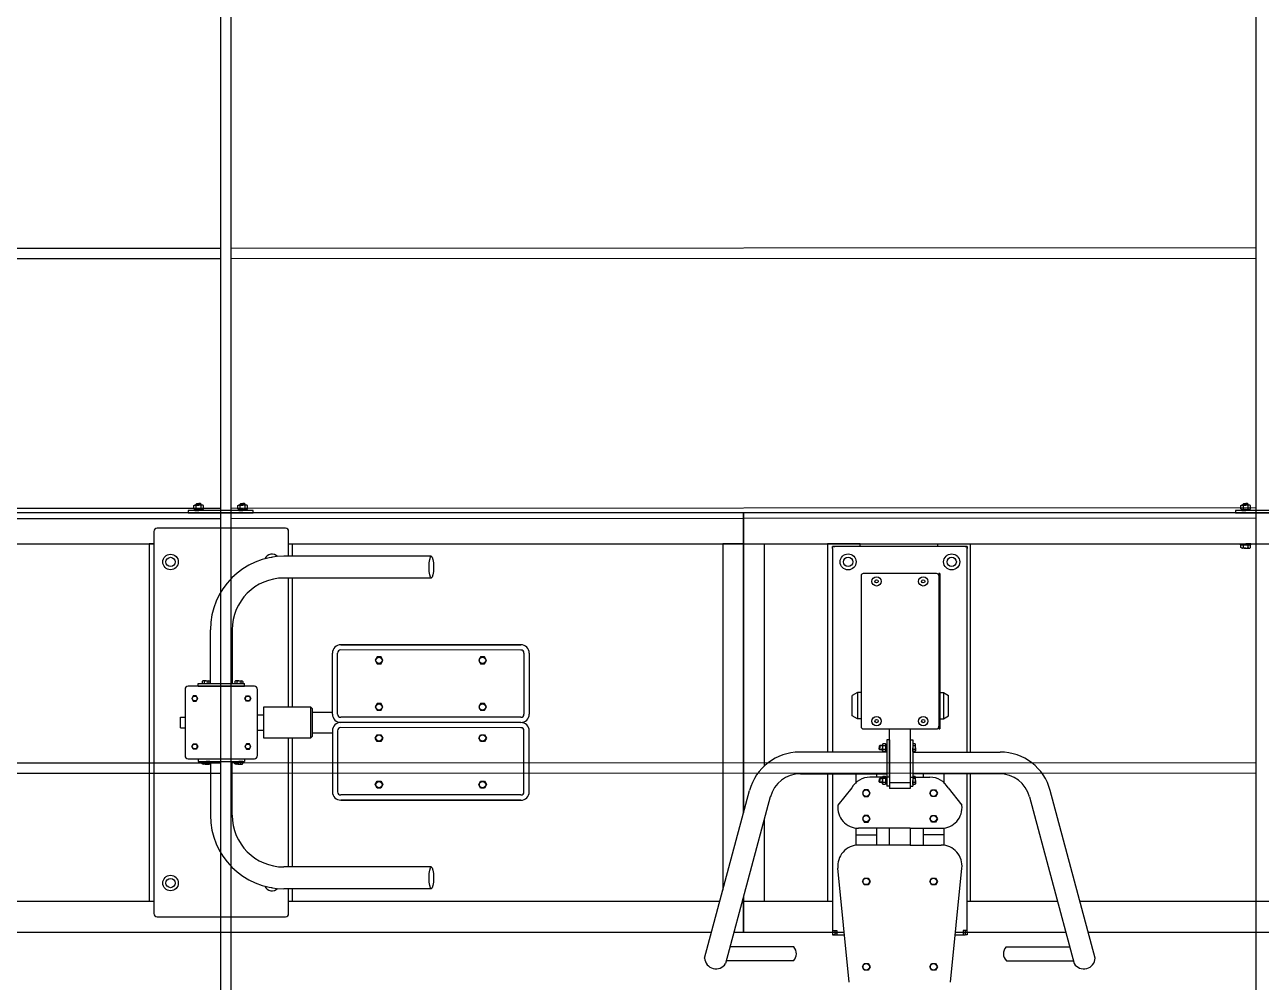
# Model space of a CAD drawing. Header units: millimetres. Extents: x -4421 to 3887, y -3652 to 2555.
# Drawn here: x -1039 to 1350, y -1409 to 440 of the extents above; entities that cross this region are included whole.
import ezdxf

# ---------------------------------------------------------------- set-up
doc = ezdxf.new("R2010")
doc.units = ezdxf.units.MM
doc.layers.add('DIKOM_ОБЪЕКТ', color=7, linetype='Continuous')

msp = doc.modelspace()

# ---------------------------------------------------------------- linework, layer by layer
at = {"layer": 'DIKOM_ОБЪЕКТ'}
for p, q in [((-660.5, -1964.6), (-660.5, 1960.8)), ((-640.5, -1964.6), (-640.5, 1960.8)), ((1339.5, -1964.6), (1339.5, 1960.8)), ((-2630.5, 7.4), (-660.5, 8.4)), ((-640.5, 8.4), (1339.5, 9.3)), ((-2630.5, -12.6), (-660.5, -11.6)), ((-640.5, -11.6), (1339.5, -10.7)), ((-2630.3, -494.6), (-660.5, -493.6)), ((-598, -498.6), (-723, -498.6)), ((-723, -498.6), (-723, -502.6)), ((-712.2, -488.8), (-710.3, -487.7)), ((-712.2, -494.9), (-712.2, -488.8)), ((-710.3, -496.1), (-712.2, -494.9)), ((-703, -496.1), (-710.6, -496.1)), ((-710.6, -496.1), (-710.6, -498.6)), ((-710.6, -498.6), (-703, -498.6)), ((-710.3, -487.7), (-703, -487.7)), ((-703, -496.1), (-710.3, -496.1)), ((-708, -486.1), (-706.5, -484.6)), ((-708, -487.7), (-708, -486.1)), ((-708, -486.1), (-703, -486.1)), ((-707.6, -494.9), (-707.6, -488.8)), ((-707.2, -487.7), (-707.2, -485.2)), ((-706.5, -484.6), (-703, -484.6)), ((-703.5, -496.1), (-704.4, -498.6)), ((-699.5, -484.6), (-703, -484.6)), ((-698, -486.1), (-703, -486.1)), ((-695.8, -487.7), (-703, -487.7)), ((-703, -496.1), (-695.4, -496.1)), ((-703, -496.1), (-695.8, -496.1)), ((-695.4, -498.6), (-703, -498.6)), ((-702.5, -498.6), (-701.6, -496.1)), ((-698, -486.1), (-699.5, -484.6)), ((-698.8, -487.7), (-698.8, -485.2)), ((-698.4, -494.9), (-698.4, -488.8)), ((-698, -487.7), (-698, -486.1)), ((-693.8, -488.8), (-695.8, -487.7)), ((-695.8, -496.1), (-693.8, -494.9)), ((-695.4, -496.1), (-695.4, -498.6)), ((-693.8, -494.9), (-693.8, -488.8)), ((-640.5, -493.6), (1339.5, -492.7)), ((-627.2, -488.8), (-625.3, -487.7)), ((-627.2, -494.9), (-627.2, -488.8)), ((-625.3, -496.1), (-627.2, -494.9)), ((-618, -496.1), (-625.6, -496.1)), ((-625.6, -496.1), (-625.6, -498.6)), ((-625.6, -498.6), (-618, -498.6)), ((-625.3, -487.7), (-618, -487.7)), ((-618, -496.1), (-625.3, -496.1)), ((-623, -486.1), (-621.5, -484.6)), ((-623, -487.7), (-623, -486.1)), ((-623, -486.1), (-618, -486.1)), ((-622.6, -494.9), (-622.6, -488.8)), ((-622.2, -487.7), (-622.2, -485.2)), ((-621.5, -484.6), (-618, -484.6)), ((-618.5, -496.1), (-619.4, -498.6)), ((-614.5, -484.6), (-618, -484.6)), ((-613, -486.1), (-618, -486.1)), ((-610.8, -487.7), (-618, -487.7)), ((-618, -496.1), (-610.4, -496.1)), ((-618, -496.1), (-610.8, -496.1)), ((-610.4, -498.6), (-618, -498.6)), ((-617.5, -498.6), (-616.6, -496.1)), ((-613, -486.1), (-614.5, -484.6)), ((-613.8, -487.7), (-613.8, -485.2)), ((-613.4, -494.9), (-613.4, -488.8)), ((-613, -487.7), (-613, -486.1)), ((-608.8, -488.8), (-610.8, -487.7)), ((-610.8, -496.1), (-608.8, -494.9)), ((-610.4, -496.1), (-610.4, -498.6)), ((-608.8, -494.9), (-608.8, -488.8)), ((-598, -502.6), (-598, -498.6)), ((1424.5, -498.6), (1299.5, -498.6)), ((1299.5, -498.6), (1299.5, -502.6)), ((1310.3, -488.8), (1312.2, -487.7)), ((1310.3, -494.9), (1310.3, -488.8)), ((1312.2, -496.1), (1310.3, -494.9)), ((1319.5, -496.1), (1311.9, -496.1)), ((1311.9, -496.1), (1311.9, -498.6)), ((1311.9, -498.6), (1319.5, -498.6)), ((1312.2, -487.7), (1319.5, -487.7)), ((1319.5, -496.1), (1312.2, -496.1)), ((1314.5, -486.1), (1316, -484.6)), ((1314.5, -487.7), (1314.5, -486.1)), ((1314.5, -486.1), (1319.5, -486.1)), ((1314.9, -494.9), (1314.9, -488.8)), ((1315.3, -487.7), (1315.3, -485.2)), ((1316, -484.6), (1319.5, -484.6)), ((1319, -496.1), (1318.1, -498.6)), ((1323, -484.6), (1319.5, -484.6)), ((1324.5, -486.1), (1319.5, -486.1)), ((1326.8, -487.7), (1319.5, -487.7)), ((1319.5, -496.1), (1327.1, -496.1)), ((1319.5, -496.1), (1326.8, -496.1)), ((1327.1, -498.6), (1319.5, -498.6)), ((1320, -498.6), (1320.9, -496.1)), ((1324.5, -486.1), (1323, -484.6)), ((1323.7, -487.7), (1323.7, -485.2)), ((1324.1, -494.9), (1324.1, -488.8)), ((1324.5, -487.7), (1324.5, -486.1)), ((1328.7, -488.8), (1326.8, -487.7)), ((1326.8, -496.1), (1328.7, -494.9)), ((1327.1, -496.1), (1327.1, -498.6)), ((1328.7, -494.9), (1328.7, -488.8)), ((-2630.3, -514.6), (-660.5, -513.6)), ((349.5, -502.6), (-2625.5, -502.6)), ((-723, -502.6), (-598, -502.6)), ((-640.5, -513.6), (1339.5, -512.7)), ((349.5, -1082), (349.5, -502.6)), ((1690, -502.6), (349.5, -502.6)), ((349.5, -502.6), (349.5, -1082)), ((1299.5, -502.6), (1424.5, -502.6)), ((-789.3, -538.7), (-789.3, -1276.7)), ((-535.3, -532.7), (-783.3, -532.7)), ((-529.3, -586.7), (-529.3, -538.7)), ((-1132.3, -562.6), (-789.3, -562.6)), ((-789.3, -562.6), (-798.5, -562.6)), ((-798.5, -562.6), (-798.5, -1252.6)), ((-529.3, -562.6), (349.5, -562.6)), ((-529.3, -562.6), (-522.5, -562.6)), ((-522.5, -562.6), (-522.5, -586.7)), ((349.5, -562.6), (309.5, -562.6)), ((309.5, -562.6), (309.5, -1231.3)), ((349.5, -662.6), (349.5, -562.6)), ((349.5, -562.6), (1684, -562.6)), ((349.5, -562.6), (389.5, -562.6)), ((349.5, -662.6), (349.5, -562.6)), ((389.5, -562.6), (389.5, -991.7)), ((574.5, -562.6), (511.5, -562.6)), ((511.5, -562.6), (511.5, -964.9)), ((525.5, -567.6), (521.5, -567.6)), ((521.5, -571.6), (521.5, -567.6)), ((521.5, -571.6), (521.5, -567.6)), ((525.5, -567.6), (521.5, -567.6)), ((521.5, -571.6), (521.5, -567.6)), ((521.5, -567.6), (525.5, -567.6)), ((521.5, -571.6), (521.5, -964.9)), ((777.5, -567.6), (525.5, -567.6)), ((574.5, -567.6), (574.5, -562.6)), ((724.5, -562.6), (787.5, -562.6)), ((724.5, -567.6), (724.5, -562.6)), ((777.5, -567.6), (781.5, -567.6)), ((781.5, -567.6), (777.5, -567.6)), ((781.5, -567.6), (781.5, -571.6)), ((781.5, -571.6), (781.5, -567.6)), ((781.5, -964.9), (781.5, -571.6)), ((787.5, -562.6), (787.5, -964.9)), ((1309.5, -564.6), (1309.5, -562.6)), ((1309.5, -562.6), (1319.5, -562.6)), ((1319.5, -564.6), (1309.5, -564.6)), ((1310.3, -570), (1310.3, -564.6)), ((1310.3, -564.6), (1319.5, -564.6)), ((1311.9, -571), (1310.3, -570)), ((1319.5, -571), (1311.9, -571)), ((1314.9, -570), (1314.9, -564.6)), ((1329.5, -562.6), (1319.5, -562.6)), ((1328.7, -564.6), (1319.5, -564.6)), ((1319.5, -564.6), (1329.5, -564.6)), ((1319.5, -571), (1327.1, -571)), ((1324.1, -570), (1324.1, -564.6)), ((1327.1, -571), (1328.7, -570)), ((1328.7, -570), (1328.7, -564.6)), ((1329.5, -564.6), (1329.5, -562.6)), ((-253.6, -586.7), (-538.3, -586.7)), ((722.5, -620.1), (580.5, -620.1)), ((728.5, -620.1), (726.5, -620.1)), ((728.5, -620.1), (726.5, -620.1)), ((726.5, -620.1), (726.5, -625.1)), ((728.5, -620.1), (728.5, -920.1)), ((-253.6, -628.7), (-538.3, -628.7)), ((-529.3, -877.7), (-529.3, -628.7)), ((-522.5, -628.7), (-522.5, -877.7)), ((576.5, -624.1), (576.5, -916.1)), ((726.5, -625.1), (726.5, -915.1)), ((-680.3, -832.7), (-680.3, -728.7)), ((-638.3, -728.7), (-638.3, -832.7)), ((-428.6, -757.6), (-80.6, -757.7)), ((-80.6, -757.7), (-428.6, -757.6)), ((-444.6, -891.6), (-444.6, -773.6)), ((-434.6, -891.6), (-434.6, -773.6)), ((-80.6, -767.7), (-428.6, -767.6)), ((-358.3, -781.1), (-362.1, -787.6)), ((-362.1, -787.6), (-358.3, -794.1)), ((-350.8, -781.1), (-358.3, -781.1)), ((-347.1, -787.6), (-350.8, -781.1)), ((-350.8, -794.1), (-347.1, -787.6)), ((-158.3, -781.2), (-162.1, -787.7)), ((-162.1, -787.7), (-158.3, -794.2)), ((-150.8, -781.2), (-158.3, -781.2)), ((-147.1, -787.7), (-150.8, -781.2)), ((-150.8, -794.2), (-147.1, -787.7)), ((-74.6, -773.7), (-74.6, -891.7)), ((-64.6, -773.7), (-64.6, -891.7)), ((-358.3, -794.1), (-350.8, -794.1)), ((-158.3, -794.2), (-150.8, -794.2)), ((-704.1, -837.7), (-704.1, -832.7)), ((-704.1, -832.7), (-614.5, -832.7)), ((-695, -827.4), (-696.3, -828.2)), ((-696.3, -828.2), (-696.3, -832.7)), ((-696.3, -832.7), (-688.8, -832.7)), ((-688.8, -827.4), (-695, -827.4)), ((-692.6, -828.2), (-692.6, -832.7)), ((-688.8, -827.4), (-682.6, -827.4)), ((-681.3, -832.7), (-688.8, -832.7)), ((-685.1, -828.2), (-685.1, -832.7)), ((-682.6, -827.4), (-681.3, -828.2)), ((-681.3, -828.2), (-681.3, -832.7)), ((-631.7, -827.4), (-633, -828.2)), ((-633, -828.2), (-633, -832.7)), ((-633, -832.7), (-625.5, -832.7)), ((-625.5, -827.4), (-631.7, -827.4)), ((-629.2, -828.2), (-629.2, -832.7)), ((-625.5, -827.4), (-619.3, -827.4)), ((-618, -832.7), (-625.5, -832.7)), ((-621.7, -828.2), (-621.7, -832.7)), ((-619.3, -827.4), (-618, -828.2)), ((-618, -828.2), (-618, -832.7)), ((-614.5, -837.7), (-614.5, -832.7)), ((-729.3, -843.7), (-729.3, -971.7)), ((-595.3, -837.7), (-723.3, -837.7)), ((-713.5, -856.3), (-716.4, -861.3)), ((-707.7, -856.3), (-713.5, -856.3)), ((-704.8, -861.3), (-707.7, -856.3)), ((-704.1, -837.7), (-614.5, -837.7)), ((-613.8, -861.3), (-610.9, -856.3)), ((-610.9, -856.3), (-605.1, -856.3)), ((-605.1, -856.3), (-602.2, -861.3)), ((-589.3, -971.7), (-589.3, -843.7)), ((569.5, -849.6), (559.5, -855.3)), ((559.5, -894.8), (559.5, -855.3)), ((576.5, -849.6), (569.5, -849.6)), ((569.5, -849.6), (569.5, -900.6)), ((728.5, -849.6), (735.5, -849.6)), ((735.5, -849.6), (745.5, -855.3)), ((735.5, -849.6), (735.5, -900.6)), ((745.5, -894.8), (745.5, -855.3)), ((-716.4, -861.3), (-713.5, -866.3)), ((-713.5, -866.3), (-707.7, -866.3)), ((-707.7, -866.3), (-704.8, -861.3)), ((-610.9, -866.3), (-613.8, -861.3)), ((-605.1, -866.3), (-610.9, -866.3)), ((-602.2, -861.3), (-605.1, -866.3)), ((-577.3, -937.7), (-577.3, -877.7)), ((-577.3, -877.7), (-487.3, -877.7)), ((-487.3, -877.7), (-487.3, -937.7)), ((-487.3, -877.7), (-483.3, -881.1)), ((-483.3, -934), (-483.3, -881.1)), ((-358.3, -871.2), (-362.1, -877.7)), ((-362.1, -877.7), (-358.4, -884.2)), ((-350.8, -871.2), (-358.3, -871.2)), ((-347.1, -877.7), (-350.8, -871.2)), ((-350.8, -884.2), (-347.1, -877.7)), ((-158.3, -871.2), (-162.1, -877.7)), ((-162.1, -877.7), (-158.4, -884.2)), ((-150.8, -871.2), (-158.3, -871.2)), ((-147.1, -877.7), (-150.8, -871.2)), ((-150.8, -884.2), (-147.1, -877.7)), ((-738.1, -917.7), (-738.1, -897.7)), ((-738.1, -897.7), (-729.3, -897.7)), ((-589.3, -892.7), (-577.3, -892.7)), ((-483.3, -887.7), (-444.6, -887.7)), ((-80.6, -897.7), (-428.6, -897.6)), ((-358.4, -884.2), (-350.8, -884.2)), ((-158.4, -884.2), (-150.8, -884.2)), ((569.5, -900.6), (559.5, -894.8)), ((576.5, -900.6), (569.5, -900.6)), ((728.5, -900.6), (735.5, -900.6)), ((735.5, -900.6), (745.5, -894.8)), ((-738.1, -917.7), (-729.3, -917.7)), ((-589.3, -922.7), (-577.3, -922.7)), ((-483.3, -927.7), (-444.6, -927.7)), ((-444.6, -923.6), (-444.6, -1041.6)), ((-434.6, -923.6), (-434.6, -1041.6)), ((-80.6, -907.7), (-428.6, -907.6)), ((-80.6, -907.7), (-428.6, -907.6)), ((-80.6, -917.7), (-428.6, -917.6)), ((-362.1, -937.7), (-358.4, -931.2)), ((-358.4, -931.2), (-350.9, -931.2)), ((-350.9, -931.2), (-347.1, -937.7)), ((-162.1, -937.7), (-158.4, -931.2)), ((-158.4, -931.2), (-150.9, -931.2)), ((-150.9, -931.2), (-147.1, -937.7)), ((-74.6, -1041.7), (-74.6, -923.7)), ((-64.6, -1041.7), (-64.6, -923.7)), ((580.5, -920.1), (722.5, -920.1)), ((631.5, -1013.3), (631.5, -920.1)), ((671.5, -920.1), (671.5, -1013.3)), ((726.5, -920.1), (726.5, -915.1)), ((726.5, -920.1), (728.5, -920.1)), ((728.5, -920.1), (726.5, -920.1)), ((-716.4, -954.1), (-713.5, -949.1)), ((-713.5, -959.1), (-716.4, -954.1)), ((-713.5, -949.1), (-707.7, -949.1)), ((-707.7, -949.1), (-704.8, -954.1)), ((-704.8, -954.1), (-707.7, -959.1)), ((-610.9, -949.1), (-613.8, -954.1)), ((-613.8, -954.1), (-610.9, -959.1)), ((-605.1, -949.1), (-610.9, -949.1)), ((-602.2, -954.1), (-605.1, -949.1)), ((-605.1, -959.1), (-602.2, -954.1)), ((-487.3, -937.7), (-577.3, -937.7)), ((-529.3, -1186.7), (-529.3, -937.7)), ((-522.5, -937.7), (-522.5, -1186.7)), ((-487.3, -937.7), (-483.3, -934)), ((-358.4, -944.2), (-362.1, -937.7)), ((-350.9, -944.2), (-358.4, -944.2)), ((-347.1, -937.7), (-350.9, -944.2)), ((-158.4, -944.2), (-162.1, -937.7)), ((-150.9, -944.2), (-158.4, -944.2)), ((-147.1, -937.7), (-150.9, -944.2)), ((612.8, -952.4), (611.5, -953.6)), ((611.5, -953.6), (611.5, -956.4)), ((617.7, -953), (612.1, -953)), ((617.7, -952.4), (612.8, -952.4)), ((612.8, -952.4), (612.8, -956.4)), ((618.7, -948.9), (617.7, -950.5)), ((617.7, -950.5), (617.7, -956.4)), ((623.5, -948.9), (618.7, -948.9)), ((623.5, -952.6), (618.7, -952.6)), ((624.5, -950.5), (623.5, -948.9)), ((626.5, -950.3), (624.5, -950.3)), ((624.5, -950.3), (624.5, -956.4)), ((624.5, -956.4), (624.5, -950.5)), ((624.5, -956), (626.5, -955.3)), ((631.5, -941.1), (626.5, -941.1)), ((626.5, -941.1), (626.5, -1030.7)), ((626.5, -956.4), (626.5, -950.3)), ((631.5, -941.1), (631.5, -1030.7)), ((671.5, -941.1), (671.5, -1030.7)), ((671.5, -941.1), (676.5, -941.1)), ((676.5, -941.1), (676.5, -1030.7)), ((681, -948.9), (676.5, -948.9)), ((676.5, -948.9), (676.5, -956.4)), ((681, -952.6), (676.5, -952.6)), ((681.8, -950.2), (681, -948.9)), ((681.8, -956.4), (681.8, -950.2)), ((-723.3, -977.7), (-595.3, -977.7)), ((-707.7, -959.1), (-713.5, -959.1)), ((-704.1, -977.7), (-614.5, -977.7)), ((-704.1, -977.7), (-704.1, -982.7)), ((-614.5, -977.7), (-614.5, -982.7)), ((-610.9, -959.1), (-605.1, -959.1)), ((626.5, -964.9), (457.6, -964.9)), ((611.5, -959.1), (611.5, -956.4)), ((612.8, -960.4), (611.5, -959.1)), ((617.7, -959.7), (612.1, -959.7)), ((612.8, -960.4), (612.8, -956.4)), ((617.7, -960.4), (612.8, -960.4)), ((617.7, -962.2), (617.7, -956.4)), ((618.7, -963.9), (617.7, -962.2)), ((623.5, -960.1), (618.7, -960.1)), ((623.5, -963.9), (618.7, -963.9)), ((624.5, -962.2), (623.5, -963.9)), ((624.5, -962.5), (624.5, -956.4)), ((624.5, -956.4), (624.5, -962.2)), ((626.5, -956.8), (624.5, -957.5)), ((626.5, -962.5), (624.5, -962.5)), ((626.5, -956.4), (626.5, -962.5)), ((676.5, -963.9), (676.5, -956.4)), ((681, -960.1), (676.5, -960.1)), ((681, -963.9), (676.5, -963.9)), ((676.5, -964.9), (845.4, -964.9)), ((681.8, -962.5), (681, -963.9)), ((681.8, -956.4), (681.8, -962.5)), ((-2630, -986.6), (-660.5, -985.6)), ((-704.1, -982.7), (-614.5, -982.7)), ((-696.3, -987.2), (-696.3, -982.7)), ((-696.3, -982.7), (-688.8, -982.7)), ((-695, -988), (-696.3, -987.2)), ((-688.8, -988), (-695, -988)), ((-692.6, -987.2), (-692.6, -982.7)), ((-681.3, -982.7), (-688.8, -982.7)), ((-688.8, -988), (-682.6, -988)), ((-685.1, -987.2), (-685.1, -982.7)), ((-682.6, -988), (-681.3, -987.2)), ((-681.3, -987.2), (-681.3, -982.7)), ((-680.3, -982.7), (-680.3, -1086.7)), ((-640.5, -985.6), (1339.5, -984.7)), ((-638.3, -1086.7), (-638.3, -982.7)), ((-633, -987.2), (-633, -982.7)), ((-633, -982.7), (-625.5, -982.7)), ((-631.7, -988), (-633, -987.2)), ((-625.5, -988), (-631.7, -988)), ((-629.2, -987.2), (-629.2, -982.7)), ((-618, -982.7), (-625.5, -982.7)), ((-625.5, -988), (-619.3, -988)), ((-621.7, -987.2), (-621.7, -982.7)), ((-619.3, -988), (-618, -987.2)), ((-618, -987.2), (-618, -982.7)), ((-2630, -1006.6), (-660.5, -1005.6)), ((-640.5, -1005.6), (1339.5, -1004.7)), ((-362.1, -1027.7), (-358.4, -1021.2)), ((-358.4, -1021.2), (-350.9, -1021.2)), ((-350.9, -1021.2), (-347.1, -1027.7)), ((-162.1, -1027.7), (-158.4, -1021.2)), ((-158.4, -1021.2), (-150.9, -1021.2)), ((-150.9, -1021.2), (-147.1, -1027.7)), ((459.2, -1006.9), (626.5, -1006.9)), ((511.5, -1006.9), (511.5, -1252.6)), ((521.5, -1006.9), (521.5, -1313.6)), ((566.5, -1006.9), (566.5, -1025.8)), ((566.5, -1006.9), (566.5, -1023.8)), ((631.5, -1013.3), (593.5, -1013.3)), ((606.5, -1006.9), (606.5, -1013.3)), ((606.5, -1006.9), (606.5, -1013.3)), ((612.8, -1015.7), (611.5, -1017)), ((611.5, -1017), (611.5, -1019.7)), ((611.5, -1022.5), (611.5, -1019.7)), ((612.8, -1023.7), (611.5, -1022.5)), ((617.7, -1016.4), (612.1, -1016.4)), ((617.7, -1023), (612.1, -1023)), ((617.7, -1015.7), (612.8, -1015.7)), ((612.8, -1015.7), (612.8, -1019.7)), ((612.8, -1023.7), (612.8, -1019.7)), ((617.7, -1023.7), (612.8, -1023.7)), ((618.7, -1012.2), (617.7, -1013.9)), ((617.7, -1013.9), (617.7, -1019.7)), ((617.7, -1025.6), (617.7, -1019.7)), ((618.7, -1027.2), (617.7, -1025.6)), ((623.5, -1012.2), (618.7, -1012.2)), ((623.5, -1016), (618.7, -1016)), ((623.5, -1023.5), (618.7, -1023.5)), ((624.5, -1013.9), (623.5, -1012.2)), ((624.5, -1025.6), (623.5, -1027.2)), ((626.5, -1013.6), (624.5, -1013.6)), ((624.5, -1013.6), (624.5, -1019.7)), ((624.5, -1019.7), (624.5, -1013.9)), ((624.5, -1019.3), (626.5, -1018.6)), ((624.5, -1025.8), (624.5, -1019.7)), ((624.5, -1019.7), (624.5, -1025.6)), ((626.5, -1020.1), (624.5, -1020.8)), ((626.5, -1025.8), (624.5, -1025.8)), ((626.5, -1019.7), (626.5, -1013.6)), ((626.5, -1019.7), (626.5, -1025.8)), ((631.5, -1013.3), (631.5, -1034.9)), ((671.5, -1024.1), (631.5, -1024.1)), ((671.5, -1013.3), (671.5, -1034.9)), ((671.5, -1013.3), (709.5, -1013.3)), ((843.8, -1006.9), (676.5, -1006.9)), ((681, -1012.2), (676.5, -1012.2)), ((676.5, -1012.2), (676.5, -1019.7)), ((681, -1016), (676.5, -1016)), ((676.5, -1027.2), (676.5, -1019.7)), ((681, -1023.5), (676.5, -1023.5)), ((681.8, -1013.5), (681, -1012.2)), ((681.8, -1025.9), (681, -1027.2)), ((681.8, -1019.7), (681.8, -1013.5)), ((681.8, -1019.7), (681.8, -1025.9)), ((696.5, -1006.9), (696.5, -1013.3)), ((696.5, -1006.9), (696.5, -1013.3)), ((736.5, -1006.9), (736.5, -1025.8)), ((736.5, -1006.9), (736.5, -1023.8)), ((781.5, -1313.6), (781.5, -1006.9)), ((787.5, -1006.9), (787.5, -1252.6)), ((-80.6, -1047.7), (-428.6, -1047.6)), ((-358.4, -1034.2), (-362.1, -1027.7)), ((-350.9, -1034.2), (-358.4, -1034.2)), ((-347.1, -1027.7), (-350.9, -1034.2)), ((-158.4, -1034.2), (-162.1, -1027.7)), ((-150.9, -1034.2), (-158.4, -1034.2)), ((-147.1, -1027.7), (-150.9, -1034.2)), ((274.3, -1362.6), (361, -1039)), ((558.5, -1033.9), (531.8, -1067.2)), ((582.7, -1037.7), (579, -1044.2)), ((579, -1044.2), (582.7, -1050.7)), ((590.3, -1037.7), (582.7, -1037.7)), ((582.7, -1050.7), (590.3, -1050.7)), ((594, -1044.2), (590.3, -1037.7)), ((590.3, -1050.7), (594, -1044.2)), ((623.5, -1027.2), (618.7, -1027.2)), ((631.5, -1030.7), (626.5, -1030.7)), ((671.5, -1034.9), (631.5, -1034.9)), ((671.5, -1030.7), (676.5, -1030.7)), ((681, -1027.2), (676.5, -1027.2)), ((709, -1044.2), (712.7, -1037.7)), ((712.7, -1050.7), (709, -1044.2)), ((712.7, -1037.7), (720.3, -1037.7)), ((720.3, -1050.7), (712.7, -1050.7)), ((720.3, -1037.7), (724, -1044.2)), ((724, -1044.2), (720.3, -1050.7)), ((744.5, -1033.9), (771.2, -1067.2)), ((1028.7, -1362.6), (942, -1039)), ((-428.6, -1057.6), (-80.6, -1057.7)), ((-80.6, -1057.7), (-428.6, -1057.6)), ((401.2, -1051.4), (314.9, -1373.3)), ((901.8, -1051.4), (988.1, -1373.3)), ((389.5, -1095), (389.5, -1252.6)), ((582.7, -1087), (579, -1093.5)), ((579, -1093.5), (582.7, -1100)), ((590.3, -1087), (582.7, -1087)), ((594, -1093.5), (590.3, -1087)), ((590.3, -1100), (594, -1093.5)), ((709, -1093.5), (712.7, -1087)), ((712.7, -1100), (709, -1093.5)), ((712.7, -1087), (720.3, -1087)), ((720.3, -1087), (724, -1093.5)), ((724, -1093.5), (720.3, -1100)), ((566.5, -1111.6), (566.5, -1145)), ((671.5, -1112), (571.5, -1112)), ((582.7, -1100), (590.3, -1100)), ((606.5, -1112), (606.5, -1144.6)), ((606.5, -1112), (606.5, -1144.6)), ((631.5, -1144.6), (631.5, -1112)), ((671.5, -1112), (671.5, -1144.6)), ((671.5, -1112), (731.5, -1112)), ((696.5, -1112), (696.5, -1144.6)), ((696.5, -1112), (696.5, -1144.6)), ((720.3, -1100), (712.7, -1100)), ((736.5, -1111.6), (736.5, -1145)), ((566.5, -1124.6), (606.5, -1124.6)), ((671.5, -1144.6), (571.5, -1144.6)), ((671.5, -1144.6), (731.5, -1144.6)), ((736.5, -1124.6), (696.5, -1124.6)), ((-253.6, -1186.7), (-538.3, -1186.7)), ((553.8, -1409.3), (531.8, -1189.3)), ((749.2, -1409.3), (771.2, -1189.3)), ((579, -1214.6), (582.7, -1208.1)), ((582.7, -1221.1), (579, -1214.6)), ((582.7, -1208.1), (590.3, -1208.1)), ((590.3, -1208.1), (594, -1214.6)), ((594, -1214.6), (590.3, -1221.1)), ((709, -1214.6), (712.7, -1208.1)), ((712.7, -1221.1), (709, -1214.6)), ((712.7, -1208.1), (720.3, -1208.1)), ((720.3, -1208.1), (724, -1214.6)), ((724, -1214.6), (720.3, -1221.1)), ((-253.6, -1228.7), (-538.3, -1228.7)), ((-529.3, -1276.7), (-529.3, -1228.7)), ((-522.5, -1228.7), (-522.5, -1252.6)), ((590.3, -1221.1), (582.7, -1221.1)), ((720.3, -1221.1), (712.7, -1221.1)), ((-1132.3, -1252.6), (-789.3, -1252.6)), ((-529.3, -1252.6), (303.8, -1252.6)), ((347.3, -1252.6), (349.5, -1252.6)), ((349.5, -1312.6), (349.5, -1244.3)), ((349.5, -1244.3), (349.5, -1312.6)), ((349.5, -1252.6), (521.5, -1252.6)), ((781.5, -1252.6), (955.7, -1252.6)), ((999.2, -1252.6), (1415.6, -1252.6)), ((-783.3, -1282.7), (-535.3, -1282.7)), ((-2625.5, -1312.6), (287.7, -1312.6)), ((331.2, -1312.6), (349.5, -1312.6)), ((349.5, -1312.6), (544.1, -1312.6)), ((521.5, -1309.6), (529.5, -1309.6)), ((521.5, -1313.6), (521.5, -1317.6)), ((521.5, -1313.6), (521.5, -1317.6)), ((525.5, -1309.6), (525.5, -1317.6)), ((525.5, -1313.6), (529.5, -1313.6)), ((529.5, -1309.6), (529.5, -1317.6)), ((758.9, -1312.6), (971.8, -1312.6)), ((781.5, -1309.6), (773.5, -1309.6)), ((773.5, -1309.6), (773.5, -1317.6)), ((777.5, -1313.6), (773.5, -1313.6)), ((777.5, -1309.6), (777.5, -1317.6)), ((781.5, -1313.6), (781.5, -1317.6)), ((1015.3, -1312.6), (1648.2, -1312.6)), ((525.5, -1317.6), (521.5, -1317.6)), ((521.5, -1317.6), (525.5, -1317.6)), ((525.5, -1317.6), (544.6, -1317.6)), ((758.4, -1317.6), (777.5, -1317.6)), ((781.5, -1317.6), (777.5, -1317.6)), ((446.4, -1340.9), (323.6, -1340.9)), ((856.6, -1340.9), (979.4, -1340.9)), ((445.9, -1367.9), (316.4, -1367.9)), ((579, -1379.6), (582.7, -1373.1)), ((582.7, -1386.1), (579, -1379.6)), ((582.7, -1373.1), (590.3, -1373.1)), ((590.3, -1373.1), (594, -1379.6)), ((594, -1379.6), (590.3, -1386.1)), ((709, -1379.6), (712.7, -1373.1)), ((712.7, -1386.1), (709, -1379.6)), ((712.7, -1373.1), (720.3, -1373.1)), ((720.3, -1373.1), (724, -1379.6)), ((724, -1379.6), (720.3, -1386.1)), ((857.1, -1367.9), (986.6, -1367.9)), ((590.3, -1386.1), (582.7, -1386.1)), ((720.3, -1386.1), (712.7, -1386.1))]:
    msp.add_line(p, q, dxfattribs=at)
for centre, radius in [((-757.3, -597.7), 15), ((-757.3, -597.7), 9), ((551.5, -597.6), 15.5), ((551.5, -597.6), 9), ((751.5, -597.6), 15.5), ((751.5, -597.6), 9), ((606.5, -635.1), 9), ((606.5, -635.1), 3.2), ((696.5, -635.1), 9), ((696.5, -635.1), 3.2), ((-354.6, -787.6), 6.18), ((-154.6, -787.7), 6.18), ((-710.6, -861.3), 4.75), ((-608, -861.3), 4.75), ((-354.6, -877.7), 6.18), ((-154.6, -877.7), 6.18), ((606.5, -905.1), 9), ((606.5, -905.1), 3.2), ((696.5, -905.1), 9), ((696.5, -905.1), 3.2), ((-354.6, -937.7), 6.18), ((-710.6, -954.1), 4.75), ((-608, -954.1), 4.75), ((-154.6, -937.7), 6.18), ((-354.6, -1027.7), 6.18), ((-154.6, -1027.7), 6.18), ((586.5, -1044.2), 6.18), ((716.5, -1044.2), 6.18), ((586.5, -1093.5), 6.18), ((716.5, -1093.5), 6.18), ((-757.3, -1217.7), 15), ((-757.3, -1217.7), 9), ((586.5, -1214.6), 6.18), ((716.5, -1214.6), 6.18), ((586.5, -1379.6), 6.18), ((716.5, -1379.6), 6.18)]:
    msp.add_circle(centre, radius, dxfattribs=at)
for centre, radius, start, end in [((-709.7, -490.3), 2.59, 35.859, 126.1524), ((-709.7, -493.4), 2.59, 233.8476, 324.141), ((-703, -497.5), 9.87, 90, 117.9053), ((-703, -486.2), 9.87, 242.0947, 270), ((-703, -497.5), 9.87, 62.0947, 90), ((-703, -486.2), 9.87, 270, 297.9053), ((-696.3, -490.3), 2.59, 53.8476, 144.141), ((-696.3, -493.4), 2.59, 215.859, 306.1524), ((-624.7, -490.3), 2.59, 35.859, 126.1524), ((-624.7, -493.4), 2.59, 233.8476, 324.141), ((-618, -497.5), 9.87, 90, 117.9053), ((-618, -486.2), 9.87, 242.0947, 270), ((-618, -497.5), 9.87, 62.0947, 90), ((-618, -486.2), 9.87, 270, 297.9053), ((-611.3, -490.3), 2.59, 53.8476, 144.141), ((-611.3, -493.4), 2.59, 215.859, 306.1524), ((1312.8, -490.3), 2.59, 35.859, 126.1524), ((1312.8, -493.4), 2.59, 233.8476, 324.141), ((1319.5, -497.5), 9.87, 90, 117.9053), ((1319.5, -486.2), 9.87, 242.0947, 270), ((1319.5, -497.5), 9.87, 62.0947, 90), ((1319.5, -486.2), 9.87, 270, 297.9053), ((1326.2, -490.3), 2.59, 53.8476, 144.141), ((1326.2, -493.4), 2.59, 215.859, 306.1524), ((-783.3, -538.7), 6, 90, 180), ((-535.3, -538.7), 6, 0, 90), ((1312.7, -567.6), 3.24, 240.866, 313.3168), ((1319.5, -559.2), 11.8, 246.8627, 270), ((1319.5, -559.2), 11.8, 270, 293.1373), ((1326.3, -567.6), 3.24, 226.6832, 299.134), ((-538.3, -728.7), 142, 90, 180), ((-561.3, -597.7), 15, 44.2662, 155.6499), ((-561.3, -597.7), 9, 90, 101.6693), ((580.5, -624.1), 4, 90, 180), ((722.5, -624.1), 4, 0, 90), ((-538.3, -728.7), 100, 90, 180), ((-428.6, -773.6), 16, 89.9888, 179.9888), ((-80.6, -773.7), 16, 359.9888, 89.9888), ((-428.6, -773.6), 6, 89.9888, 179.9888), ((-80.6, -773.7), 6, 359.9888, 89.9888), ((-694.4, -830.1), 2.64, 46.7539, 119.0633), ((-688.8, -837), 9.55, 90, 113.1373), ((-688.8, -837), 9.55, 66.8627, 90), ((-683.3, -830.1), 2.64, 60.9367, 133.2461), ((-631, -830.1), 2.64, 46.7539, 119.0633), ((-625.5, -837), 9.55, 90, 113.1373), ((-625.5, -837), 9.55, 66.8627, 90), ((-619.9, -830.1), 2.64, 60.9367, 133.2461), ((-723.3, -843.7), 6, 90, 180), ((-595.3, -843.7), 6, 0, 90), ((-428.6, -891.6), 16, 179.9888, 269.9888), ((-428.6, -891.6), 6, 179.9888, 269.9888), ((-80.6, -891.7), 16, 269.9888, 359.9888), ((-80.6, -891.7), 6, 269.9888, 359.9888), ((-428.6, -923.6), 16, 89.9888, 179.9888), ((-428.6, -923.6), 6, 89.9888, 179.9888), ((-80.6, -923.7), 16, 359.9888, 89.9888), ((-80.6, -923.7), 6, 359.9888, 89.9888), ((580.5, -916.1), 4, 180, 270), ((722.5, -916.1), 4, 270, 0), ((625.5, -956.4), 7.84, 151.4211, 180), ((619.8, -950.9), 2.04, 142.6066, 235.9525), ((622.4, -950.9), 2.04, 304.0475, 37.3934), ((616.7, -956.4), 7.84, 0, 28.5789), ((679.1, -950.8), 2.64, 316.7539, 29.0633), ((672.2, -956.4), 9.55, 0, 23.1373), ((-723.3, -971.7), 6, 180, 270), ((-595.3, -971.7), 6, 270, 0), ((457.6, -1064.9), 100, 90, 165), ((625.5, -956.4), 7.84, 180, 208.5789), ((619.8, -961.8), 2.04, 124.0475, 217.3934), ((616.7, -956.4), 7.84, 331.4211, 0), ((622.4, -961.8), 2.04, 322.6066, 55.9525), ((672.2, -956.4), 9.55, 336.8627, 0), ((679.1, -961.9), 2.64, 330.9367, 43.2461), ((845.4, -1064.9), 100, 15, 90), ((-694.4, -985.3), 2.64, 240.9367, 313.2461), ((-688.8, -978.5), 9.55, 246.8627, 270), ((-688.8, -978.5), 9.55, 270, 293.1373), ((-683.3, -985.3), 2.64, 226.7539, 299.0633), ((-631, -985.3), 2.64, 240.9367, 313.2461), ((-625.5, -978.5), 9.55, 246.8627, 270), ((-625.5, -978.5), 9.55, 270, 293.1373), ((-619.9, -985.3), 2.64, 226.7539, 299.0633), ((459.2, -1066.9), 60, 90, 165), ((593.5, -1053.3), 40, 90, 150.9511), ((625.5, -1019.7), 7.84, 151.4211, 180), ((625.5, -1019.7), 7.84, 180, 208.5789), ((619.8, -1014.3), 2.04, 142.6066, 235.9525), ((619.8, -1025.2), 2.04, 124.0475, 217.3934), ((622.4, -1014.3), 2.04, 304.0475, 37.3934), ((616.7, -1019.7), 7.84, 0, 28.5789), ((616.7, -1019.7), 7.84, 331.4211, 0), ((622.4, -1025.2), 2.04, 322.6066, 55.9525), ((679.1, -1014.1), 2.64, 316.7539, 29.0633), ((672.2, -1019.7), 9.55, 0, 23.1373), ((672.2, -1019.7), 9.55, 336.8627, 0), ((679.1, -1025.3), 2.64, 330.9367, 43.2461), ((709.5, -1053.3), 40, 29.0489, 90), ((843.8, -1066.9), 60, 15, 90), ((-428.6, -1041.6), 16, 179.9888, 269.9888), ((-428.6, -1041.6), 6, 179.9888, 269.9888), ((-80.6, -1041.7), 16, 269.9888, 359.9888), ((-80.6, -1041.7), 6, 269.9888, 359.9888), ((571.5, -1072), 40, 173.2329, 270), ((731.5, -1072), 40, 270, 6.7671), ((-538.3, -1086.7), 142, 180, 270), ((-538.3, -1086.7), 100, 180, 270), ((571.5, -1184.6), 40, 90, 186.7671), ((731.5, -1184.6), 40, 353.2329, 90), ((-561.3, -1217.7), 15, 204.3501, 315.7338), ((-561.3, -1217.7), 9, 258.3307, 270), ((-783.3, -1276.7), 6, 180, 270), ((-535.3, -1276.7), 6, 270, 0), ((432.2, -1354.2), 19.4, 314.8296, 42.981), ((870.8, -1354.2), 19.4, 137.019, 225.1704), ((296.3, -1361.4), 22.1, 183.1635, 327.4757), ((1006.7, -1361.4), 22.1, 212.5243, 356.8365)]:
    msp.add_arc(centre, radius, start, end, dxfattribs=at)
for centre in [(-253.6, -607.7), (-253.6, -1207.7)]:
    msp.add_ellipse(centre, major_axis=(0, 21), ratio=0.211059, dxfattribs=at)

doc.saveas('drawing.dxf')
